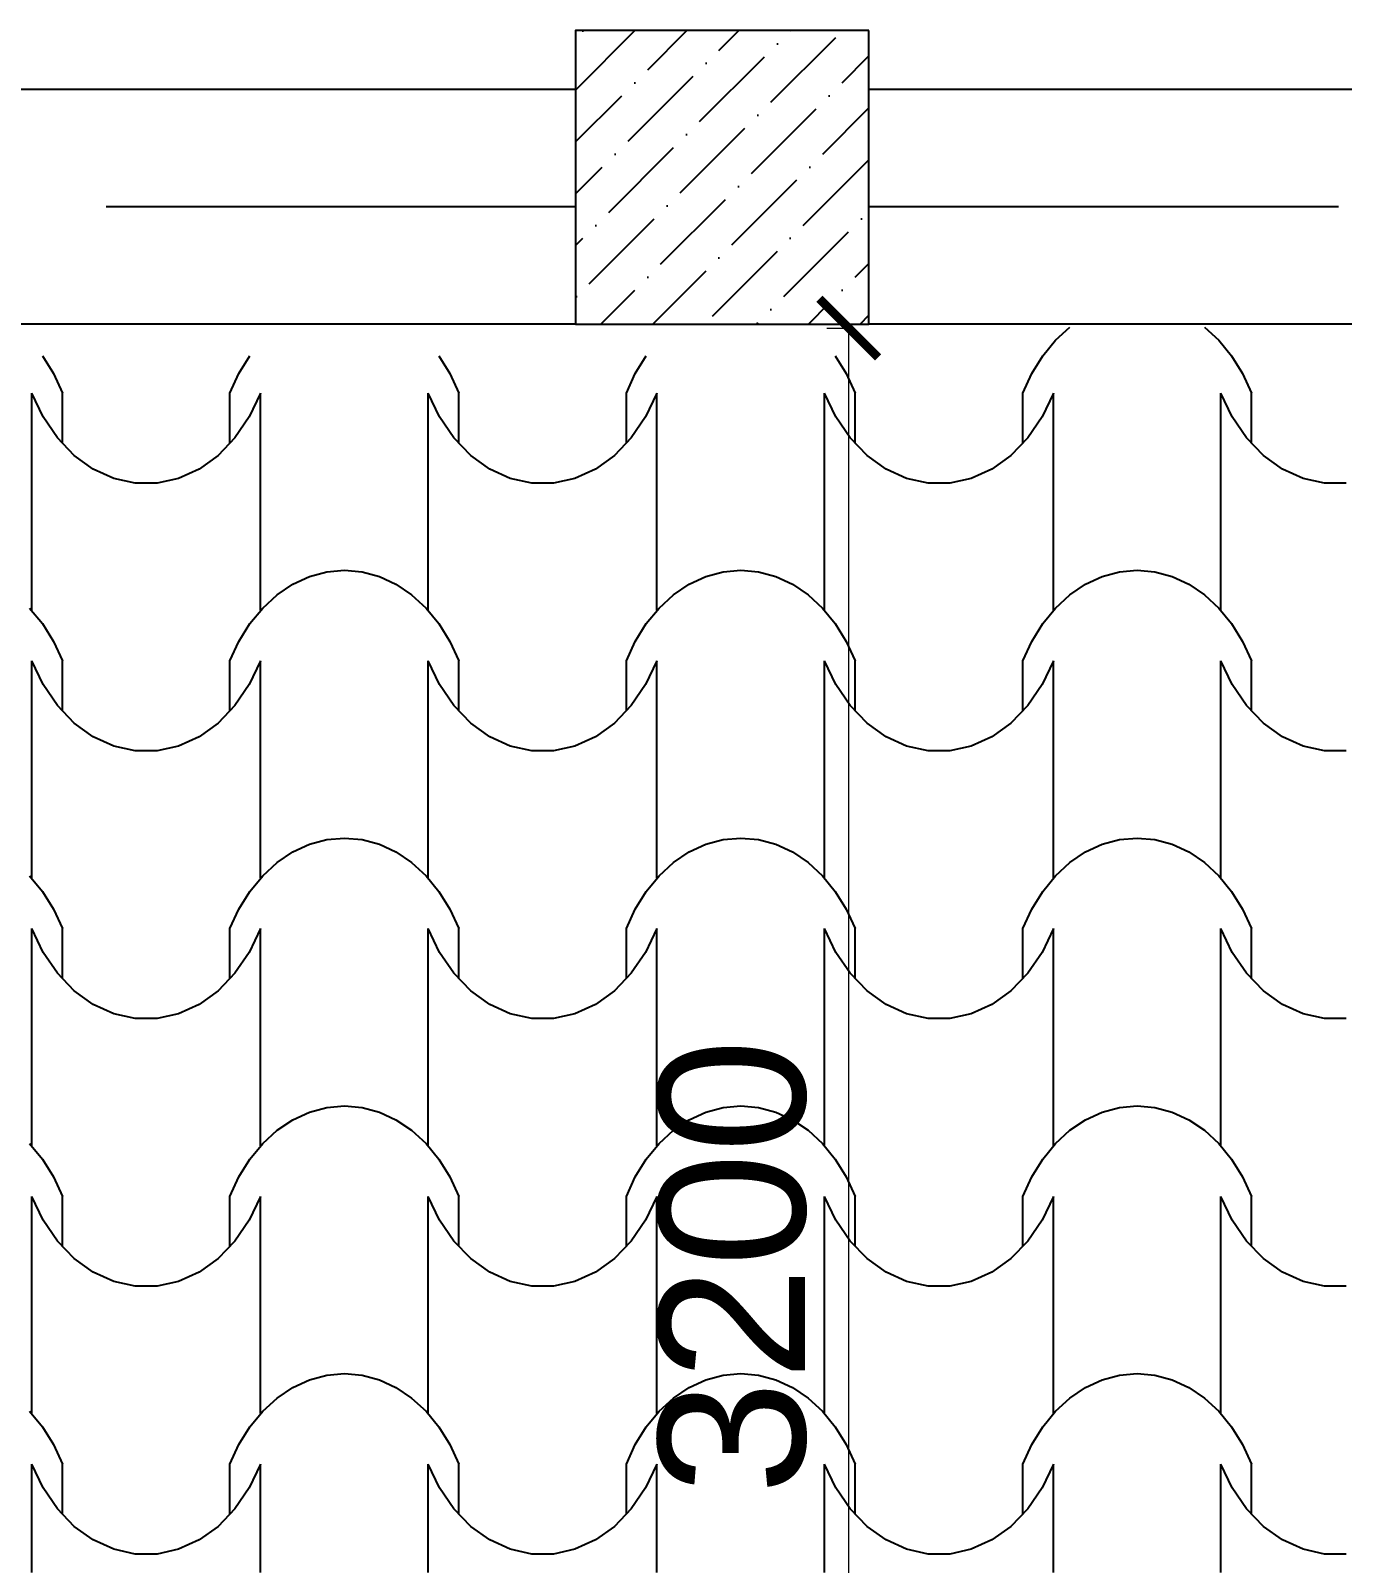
# Model space of a CAD drawing. Header units: millimetres. Extents: x 42452 to 2852333, y -419346 to 834876.
# Drawn here: x 2624096 to 2626331, y 671549 to 674162 of the extents above; entities that cross this region are included whole.
import ezdxf

# ---------------------------------------------------------------- set-up
doc = ezdxf.new("R2010")
doc.units = ezdxf.units.MM
doc.layers.add('memar', color=7, linetype='Continuous', lineweight=25)
doc.styles.get("Standard").update_dxf_attribs({"font": 'arial.ttf'})
doc.dimstyles.new('col mtn', dxfattribs={"dimtxt": 250, "dimasz": 100, "dimexe": 1.25, "dimexo": 0.625, "dimgap": 70, "dimtad": 1, "dimdec": 0, "dimtxsty": 'Standard', "dimblk": 'ARCHTICK', "dimcen": 2.5, "dimadec": 0, "dimazin": 0, "dimtfac": 1, "dimtdec": 0, "dimtmove": 0, "dimatfit": 3, "dimldrblk": 'ARCHTICK', "dimfxl": 300, "dimfxlon": 1, "dimlwd": 9, "dimlwe": 9, "dimarcsym": 0})

# ---------------------------------------------------------------- blocks, each defined once
blk = doc.blocks.new('_ArchTick')
at = {"color": 0, "linetype": 'ByBlock', "const_width": 0.15}
blk.add_lwpolyline([(-0.5, -0.5), (0.5, 0.5)], dxfattribs=at)
blk = doc.blocks.new('*D255')
at = {"layer": 'Defpoints', "color": 0, "lineweight": 30, "transparency": 16777216}
for p in [(2625451.7, 673654.7), (2625489.9, 673654.7), (2625451.7, 670454.4)]:
    blk.add_point(p, dxfattribs=at)
at = {"layer": 'memar', "color": 0, "lineweight": 9, "transparency": 16777216}
for p, q in [((2625452.3, 673654.7), (2625491.2, 673654.7)), ((2625489.9, 670454.4), (2625489.9, 673654.7)), ((2625452.3, 670454.4), (2625491.2, 670454.4))]:
    blk.add_line(p, q, dxfattribs=at)
at = {"layer": 'memar', "color": 0, "lineweight": 9, "transparency": 16777216, "xscale": 100, "yscale": 100, "zscale": 100}
for p, rotation in [((2625489.9, 673654.7), 90), ((2625489.9, 670454.4), 270)]:
    blk.add_blockref('_ArchTick', p, dxfattribs=dict(at, rotation=rotation))
at = {"layer": 'memar', "color": 0, "lineweight": 25, "transparency": 16777216, "insert": (2625292.2, 672054.6), "char_height": 250, "attachment_point": 5, "rotation": 90}
blk.add_mtext('3200', dxfattribs=at)

msp = doc.modelspace()

# ---------------------------------------------------------------- hatches: boundary and pattern name
at = {"layer": 'memar', "lineweight": 25}
h = msp.add_hatch(dxfattribs=at)
h.set_pattern_fill('ANSI36', color=256, scale=500)
h.set_pattern_definition([(45, (902789.75, 3130561.63), (33.1456304, 121.533978), [156.25, -31.25, 0, -31.25])])
h.paths.add_polyline_path([(2625024.37997, 674161.54702), (2625024.37997, 673661.54702), (2625524.37997, 673661.54702), (2625524.37997, 674161.54702)])

# ---------------------------------------------------------------- linework, layer by layer
at = {"layer": 'memar', "color": 7, "linetype": 'Continuous', "lineweight": 25}
for p, q in [((2625820.47551, 673607.20782), (2625842.2975, 673633.83559)), ((2625842.2975, 673633.83559), (2625866.78778, 673656.35496)), ((2626096.14824, 673656.35496), (2626120.63852, 673633.83559)), ((2626120.63852, 673633.83559), (2626142.46051, 673607.20782)), ((2624115.78203, 673607.20782), (2624134.51734, 673576.98216)), ((2624450.62121, 673576.98216), (2624469.35652, 673607.20782)), ((2624791.34152, 673607.20782), (2624810.07683, 673576.98216)), ((2625126.18071, 673576.98216), (2625144.91601, 673607.20782)), ((2625466.90102, 673607.20782), (2625485.63632, 673576.98216)), ((2625801.7402, 673576.98216), (2625820.47551, 673607.20782)), ((2626142.46051, 673607.20782), (2626161.19582, 673576.98216)), ((2624134.51734, 673576.98216), (2624149.80676, 673543.73813)), ((2624435.33179, 673543.73813), (2624450.62121, 673576.98216)), ((2624810.07683, 673576.98216), (2624825.36625, 673543.73813)), ((2625110.89129, 673543.73813), (2625126.18071, 673576.98216)), ((2625485.63632, 673576.98216), (2625500.92574, 673543.73813)), ((2625786.45078, 673543.73813), (2625801.7402, 673576.98216)), ((2626161.19582, 673576.98216), (2626176.48524, 673543.73813)), ((2624097.55205, 673358.66444), (2624097.55205, 673543.73813)), ((2624116.87121, 673503.22893), (2624097.55205, 673543.73813)), ((2624149.80676, 673458.65413), (2624149.80676, 673543.73813)), ((2624435.33179, 673458.65413), (2624435.33179, 673543.73813)), ((2624487.5865, 673543.73813), (2624468.26734, 673503.22893)), ((2624487.5865, 673358.66444), (2624487.5865, 673543.73813)), ((2624773.11154, 673358.66444), (2624773.11154, 673543.73813)), ((2624792.4307, 673503.22893), (2624773.11154, 673543.73813)), ((2624825.36625, 673458.65413), (2624825.36625, 673543.73813)), ((2625110.89129, 673458.65413), (2625110.89129, 673543.73813)), ((2625163.146, 673543.73813), (2625143.82683, 673503.22893)), ((2625163.146, 673358.66444), (2625163.146, 673543.73813)), ((2625448.67103, 673358.66444), (2625448.67103, 673543.73813)), ((2625467.9902, 673503.22893), (2625448.67103, 673543.73813)), ((2625500.92574, 673458.65413), (2625500.92574, 673543.73813)), ((2625786.45078, 673458.65413), (2625786.45078, 673543.73813)), ((2625838.70549, 673543.73813), (2625819.38633, 673503.22893)), ((2625838.70549, 673358.66444), (2625838.70549, 673543.73813)), ((2626124.23053, 673358.66444), (2626124.23053, 673543.73813)), ((2626143.54969, 673503.22893), (2626124.23053, 673543.73813)), ((2626176.48524, 673458.65413), (2626176.48524, 673543.73813)), ((2624141.28895, 673467.49899), (2624116.87121, 673503.22893)), ((2624468.26734, 673503.22893), (2624443.8496, 673467.49899)), ((2624816.84844, 673467.49899), (2624792.4307, 673503.22893)), ((2625143.82683, 673503.22893), (2625119.4091, 673467.49899)), ((2625492.40793, 673467.49899), (2625467.9902, 673503.22893)), ((2625819.38633, 673503.22893), (2625794.96859, 673467.49899)), ((2626167.96743, 673467.49899), (2626143.54969, 673503.22893)), ((2624170.09667, 673437.58517), (2624141.28895, 673467.49899)), ((2624443.8496, 673467.49899), (2624415.04187, 673437.58517)), ((2624845.65617, 673437.58517), (2624816.84844, 673467.49899)), ((2625119.4091, 673467.49899), (2625090.60137, 673437.58517)), ((2625521.21566, 673437.58517), (2625492.40793, 673467.49899)), ((2625794.96859, 673467.49899), (2625766.16086, 673437.58517)), ((2626196.77515, 673437.58517), (2626167.96743, 673467.49899)), ((2624202.45843, 673414.35552), (2624170.09667, 673437.58517)), ((2624415.04187, 673437.58517), (2624382.68012, 673414.35552)), ((2624878.01792, 673414.35552), (2624845.65617, 673437.58517)), ((2625090.60137, 673437.58517), (2625058.23962, 673414.35552)), ((2625553.57741, 673414.35552), (2625521.21566, 673437.58517)), ((2625766.16086, 673437.58517), (2625733.79911, 673414.35552)), ((2626229.13691, 673414.35552), (2626196.77515, 673437.58517)), ((2624237.4351, 673398.48415), (2624202.45843, 673414.35552)), ((2624274.01171, 673390.43163), (2624237.4351, 673398.48415)), ((2624347.70345, 673398.48415), (2624311.12684, 673390.43163)), ((2624382.68012, 673414.35552), (2624347.70345, 673398.48415)), ((2624912.99459, 673398.48415), (2624878.01792, 673414.35552)), ((2624949.5712, 673390.43163), (2624912.99459, 673398.48415)), ((2625023.26294, 673398.48415), (2624986.68633, 673390.43163)), ((2625058.23962, 673414.35552), (2625023.26294, 673398.48415)), ((2625588.55409, 673398.48415), (2625553.57741, 673414.35552)), ((2625625.1307, 673390.43163), (2625588.55409, 673398.48415)), ((2625698.82244, 673398.48415), (2625662.24583, 673390.43163)), ((2625733.79911, 673414.35552), (2625698.82244, 673398.48415)), ((2626264.11358, 673398.48415), (2626229.13691, 673414.35552)), ((2626300.69019, 673390.43163), (2626264.11358, 673398.48415)), ((2624292.56927, 673390.43163), (2624274.01171, 673390.43163)), ((2624311.12684, 673390.43163), (2624292.56927, 673390.43163)), ((2624968.12877, 673390.43163), (2624949.5712, 673390.43163)), ((2624986.68633, 673390.43163), (2624968.12877, 673390.43163)), ((2625643.68826, 673390.43163), (2625625.1307, 673390.43163)), ((2625662.24583, 673390.43163), (2625643.68826, 673390.43163)), ((2626319.24776, 673390.43163), (2626300.69019, 673390.43163)), ((2626337.80532, 673390.43163), (2626319.24776, 673390.43163)), ((2624097.55205, 673173.59076), (2624097.55205, 673358.66444)), ((2624487.5865, 673173.59076), (2624487.5865, 673358.66444)), ((2624773.11154, 673173.59076), (2624773.11154, 673358.66444)), ((2625163.146, 673173.59076), (2625163.146, 673358.66444)), ((2625448.67103, 673173.59076), (2625448.67103, 673358.66444)), ((2625838.70549, 673173.59076), (2625838.70549, 673358.66444)), ((2626124.23053, 673173.59076), (2626124.23053, 673358.66444)), ((2624600.25294, 673239.03852), (2624630.34902, 673241.70837)), ((2624630.34902, 673241.70837), (2624660.4451, 673239.03852)), ((2625275.81243, 673239.03852), (2625305.90851, 673241.70837)), ((2625305.90851, 673241.70837), (2625336.0046, 673239.03852)), ((2625951.37193, 673239.03852), (2625981.46801, 673241.70837)), ((2625981.46801, 673241.70837), (2626011.56409, 673239.03852)), ((2624515.66879, 673200.00663), (2624542.35782, 673217.98582)), ((2624542.35782, 673217.98582), (2624570.73388, 673231.08014)), ((2624570.73388, 673231.08014), (2624600.25294, 673239.03852)), ((2624660.4451, 673239.03852), (2624689.96416, 673231.08014)), ((2624689.96416, 673231.08014), (2624718.34023, 673217.98582)), ((2624718.34023, 673217.98582), (2624745.02925, 673200.00663)), ((2625191.22828, 673200.00663), (2625217.91731, 673217.98582)), ((2625217.91731, 673217.98582), (2625246.29338, 673231.08014)), ((2625246.29338, 673231.08014), (2625275.81243, 673239.03852)), ((2625336.0046, 673239.03852), (2625365.52365, 673231.08014)), ((2625365.52365, 673231.08014), (2625393.89972, 673217.98582)), ((2625393.89972, 673217.98582), (2625420.58875, 673200.00663)), ((2625866.78778, 673200.00663), (2625893.4768, 673217.98582)), ((2625893.4768, 673217.98582), (2625921.85287, 673231.08014)), ((2625921.85287, 673231.08014), (2625951.37193, 673239.03852)), ((2626011.56409, 673239.03852), (2626041.08315, 673231.08014)), ((2626041.08315, 673231.08014), (2626069.45921, 673217.98582)), ((2626069.45921, 673217.98582), (2626096.14824, 673200.00663)), ((2624491.17851, 673177.48726), (2624515.66879, 673200.00663)), ((2624745.02925, 673200.00663), (2624769.51953, 673177.48726)), ((2625166.738, 673177.48726), (2625191.22828, 673200.00663)), ((2625420.58875, 673200.00663), (2625445.07903, 673177.48726)), ((2625842.2975, 673177.48726), (2625866.78778, 673200.00663)), ((2626096.14824, 673200.00663), (2626120.63852, 673177.48726)), ((2624093.96004, 673177.48726), (2624115.78203, 673150.85948)), ((2624469.35652, 673150.85948), (2624491.17851, 673177.48726)), ((2624769.51953, 673177.48726), (2624791.34152, 673150.85948)), ((2625144.91601, 673150.85948), (2625166.738, 673177.48726)), ((2625445.07903, 673177.48726), (2625466.90102, 673150.85948)), ((2625820.47551, 673150.85948), (2625842.2975, 673177.48726)), ((2626120.63852, 673177.48726), (2626142.46051, 673150.85948)), ((2624115.78203, 673150.85948), (2624134.51734, 673120.63382)), ((2624450.62121, 673120.63382), (2624469.35652, 673150.85948)), ((2624791.34152, 673150.85948), (2624810.07683, 673120.63382)), ((2625126.18071, 673120.63382), (2625144.91601, 673150.85948)), ((2625466.90102, 673150.85948), (2625485.63632, 673120.63382)), ((2625801.7402, 673120.63382), (2625820.47551, 673150.85948)), ((2626142.46051, 673150.85948), (2626161.19582, 673120.63382)), ((2624134.51734, 673120.63382), (2624149.80676, 673087.38979)), ((2624435.33179, 673087.38979), (2624450.62121, 673120.63382)), ((2624810.07683, 673120.63382), (2624825.36625, 673087.38979)), ((2625110.89129, 673087.38979), (2625126.18071, 673120.63382)), ((2625485.63632, 673120.63382), (2625500.92574, 673087.38979)), ((2625786.45078, 673087.38979), (2625801.7402, 673120.63382)), ((2626161.19582, 673120.63382), (2626176.48524, 673087.38979)), ((2624097.55205, 672902.31611), (2624097.55205, 673087.38979)), ((2624116.87121, 673046.88059), (2624097.55205, 673087.38979)), ((2624149.80676, 673002.3058), (2624149.80676, 673087.38979)), ((2624435.33179, 673002.3058), (2624435.33179, 673087.38979)), ((2624487.5865, 673087.38979), (2624468.26734, 673046.88059)), ((2624487.5865, 672902.31611), (2624487.5865, 673087.38979)), ((2624773.11154, 672902.31611), (2624773.11154, 673087.38979)), ((2624792.4307, 673046.88059), (2624773.11154, 673087.38979)), ((2624825.36625, 673002.3058), (2624825.36625, 673087.38979)), ((2625110.89129, 673002.3058), (2625110.89129, 673087.38979)), ((2625163.146, 673087.38979), (2625143.82683, 673046.88059)), ((2625163.146, 672902.31611), (2625163.146, 673087.38979)), ((2625448.67103, 672902.31611), (2625448.67103, 673087.38979)), ((2625467.9902, 673046.88059), (2625448.67103, 673087.38979)), ((2625500.92574, 673002.3058), (2625500.92574, 673087.38979)), ((2625786.45078, 673002.3058), (2625786.45078, 673087.38979)), ((2625838.70549, 673087.38979), (2625819.38633, 673046.88059)), ((2625838.70549, 672902.31611), (2625838.70549, 673087.38979)), ((2626124.23053, 672902.31611), (2626124.23053, 673087.38979)), ((2626143.54969, 673046.88059), (2626124.23053, 673087.38979)), ((2626176.48524, 673002.3058), (2626176.48524, 673087.38979)), ((2624141.28895, 673011.15066), (2624116.87121, 673046.88059)), ((2624468.26734, 673046.88059), (2624443.8496, 673011.15066)), ((2624816.84844, 673011.15066), (2624792.4307, 673046.88059)), ((2625143.82683, 673046.88059), (2625119.4091, 673011.15066)), ((2625492.40793, 673011.15066), (2625467.9902, 673046.88059)), ((2625819.38633, 673046.88059), (2625794.96859, 673011.15066)), ((2626167.96743, 673011.15066), (2626143.54969, 673046.88059)), ((2624170.09667, 672981.23683), (2624141.28895, 673011.15066)), ((2624443.8496, 673011.15066), (2624415.04187, 672981.23683)), ((2624845.65617, 672981.23683), (2624816.84844, 673011.15066)), ((2625119.4091, 673011.15066), (2625090.60137, 672981.23683)), ((2625521.21566, 672981.23683), (2625492.40793, 673011.15066)), ((2625794.96859, 673011.15066), (2625766.16086, 672981.23683)), ((2626196.77515, 672981.23683), (2626167.96743, 673011.15066)), ((2624202.45843, 672958.00718), (2624170.09667, 672981.23683)), ((2624415.04187, 672981.23683), (2624382.68012, 672958.00718)), ((2624878.01792, 672958.00718), (2624845.65617, 672981.23683)), ((2625090.60137, 672981.23683), (2625058.23962, 672958.00718)), ((2625553.57741, 672958.00718), (2625521.21566, 672981.23683)), ((2625766.16086, 672981.23683), (2625733.79911, 672958.00718)), ((2626229.13691, 672958.00718), (2626196.77515, 672981.23683)), ((2624237.4351, 672942.13581), (2624202.45843, 672958.00718)), ((2624382.68012, 672958.00718), (2624347.70345, 672942.13581)), ((2624912.99459, 672942.13581), (2624878.01792, 672958.00718)), ((2625058.23962, 672958.00718), (2625023.26294, 672942.13581)), ((2625588.55409, 672942.13581), (2625553.57741, 672958.00718)), ((2625733.79911, 672958.00718), (2625698.82244, 672942.13581)), ((2626264.11358, 672942.13581), (2626229.13691, 672958.00718)), ((2624274.01171, 672934.08329), (2624237.4351, 672942.13581)), ((2624292.56927, 672934.08329), (2624274.01171, 672934.08329)), ((2624311.12684, 672934.08329), (2624292.56927, 672934.08329)), ((2624347.70345, 672942.13581), (2624311.12684, 672934.08329)), ((2624949.5712, 672934.08329), (2624912.99459, 672942.13581)), ((2624968.12877, 672934.08329), (2624949.5712, 672934.08329)), ((2624986.68633, 672934.08329), (2624968.12877, 672934.08329)), ((2625023.26294, 672942.13581), (2624986.68633, 672934.08329)), ((2625625.1307, 672934.08329), (2625588.55409, 672942.13581)), ((2625643.68826, 672934.08329), (2625625.1307, 672934.08329)), ((2625662.24583, 672934.08329), (2625643.68826, 672934.08329)), ((2625698.82244, 672942.13581), (2625662.24583, 672934.08329)), ((2626300.69019, 672934.08329), (2626264.11358, 672942.13581)), ((2626319.24776, 672934.08329), (2626300.69019, 672934.08329)), ((2626337.80532, 672934.08329), (2626319.24776, 672934.08329)), ((2624097.55205, 672717.24242), (2624097.55205, 672902.31611)), ((2624487.5865, 672717.24242), (2624487.5865, 672902.31611)), ((2624773.11154, 672717.24242), (2624773.11154, 672902.31611)), ((2625163.146, 672717.24242), (2625163.146, 672902.31611)), ((2625448.67103, 672717.24242), (2625448.67103, 672902.31611)), ((2625838.70549, 672717.24242), (2625838.70549, 672902.31611)), ((2626124.23053, 672717.24242), (2626124.23053, 672902.31611)), ((2624542.35782, 672761.63749), (2624570.73388, 672774.7318)), ((2624570.73388, 672774.7318), (2624600.25294, 672782.69018)), ((2624600.25294, 672782.69018), (2624630.34902, 672785.36003)), ((2624630.34902, 672785.36003), (2624660.4451, 672782.69018)), ((2624660.4451, 672782.69018), (2624689.96416, 672774.7318)), ((2624689.96416, 672774.7318), (2624718.34023, 672761.63749)), ((2625217.91731, 672761.63749), (2625246.29338, 672774.7318)), ((2625246.29338, 672774.7318), (2625275.81243, 672782.69018)), ((2625275.81243, 672782.69018), (2625305.90851, 672785.36003)), ((2625305.90851, 672785.36003), (2625336.0046, 672782.69018)), ((2625336.0046, 672782.69018), (2625365.52365, 672774.7318)), ((2625365.52365, 672774.7318), (2625393.89972, 672761.63749)), ((2625893.4768, 672761.63749), (2625921.85287, 672774.7318)), ((2625921.85287, 672774.7318), (2625951.37193, 672782.69018)), ((2625951.37193, 672782.69018), (2625981.46801, 672785.36003)), ((2625981.46801, 672785.36003), (2626011.56409, 672782.69018)), ((2626011.56409, 672782.69018), (2626041.08315, 672774.7318)), ((2626041.08315, 672774.7318), (2626069.45921, 672761.63749)), ((2624491.17851, 672721.13892), (2624515.66879, 672743.65829)), ((2624515.66879, 672743.65829), (2624542.35782, 672761.63749)), ((2624718.34023, 672761.63749), (2624745.02925, 672743.65829)), ((2624745.02925, 672743.65829), (2624769.51953, 672721.13892)), ((2625166.738, 672721.13892), (2625191.22828, 672743.65829)), ((2625191.22828, 672743.65829), (2625217.91731, 672761.63749)), ((2625393.89972, 672761.63749), (2625420.58875, 672743.65829)), ((2625420.58875, 672743.65829), (2625445.07903, 672721.13892)), ((2625842.2975, 672721.13892), (2625866.78778, 672743.65829)), ((2625866.78778, 672743.65829), (2625893.4768, 672761.63749)), ((2626069.45921, 672761.63749), (2626096.14824, 672743.65829)), ((2626096.14824, 672743.65829), (2626120.63852, 672721.13892)), ((2624093.96004, 672721.13892), (2624115.78203, 672694.51114)), ((2624469.35652, 672694.51114), (2624491.17851, 672721.13892)), ((2624769.51953, 672721.13892), (2624791.34152, 672694.51114)), ((2625144.91601, 672694.51114), (2625166.738, 672721.13892)), ((2625445.07903, 672721.13892), (2625466.90102, 672694.51114)), ((2625820.47551, 672694.51114), (2625842.2975, 672721.13892)), ((2626120.63852, 672721.13892), (2626142.46051, 672694.51114)), ((2624115.78203, 672694.51114), (2624134.51734, 672664.28548)), ((2624450.62121, 672664.28548), (2624469.35652, 672694.51114)), ((2624791.34152, 672694.51114), (2624810.07683, 672664.28548)), ((2625126.18071, 672664.28548), (2625144.91601, 672694.51114)), ((2625466.90102, 672694.51114), (2625485.63632, 672664.28548)), ((2625801.7402, 672664.28548), (2625820.47551, 672694.51114)), ((2626142.46051, 672694.51114), (2626161.19582, 672664.28548)), ((2624134.51734, 672664.28548), (2624149.80676, 672631.04146)), ((2624435.33179, 672631.04146), (2624450.62121, 672664.28548)), ((2624810.07683, 672664.28548), (2624825.36625, 672631.04146)), ((2625110.89129, 672631.04146), (2625126.18071, 672664.28548)), ((2625485.63632, 672664.28548), (2625500.92574, 672631.04146)), ((2625786.45078, 672631.04146), (2625801.7402, 672664.28548)), ((2626161.19582, 672664.28548), (2626176.48524, 672631.04146)), ((2624097.55205, 672445.96777), (2624097.55205, 672631.04146)), ((2624116.87121, 672590.53225), (2624097.55205, 672631.04146)), ((2624149.80676, 672545.95746), (2624149.80676, 672631.04146)), ((2624435.33179, 672545.95746), (2624435.33179, 672631.04146)), ((2624487.5865, 672631.04146), (2624468.26734, 672590.53225)), ((2624487.5865, 672445.96777), (2624487.5865, 672631.04146)), ((2624773.11154, 672445.96777), (2624773.11154, 672631.04146)), ((2624792.4307, 672590.53225), (2624773.11154, 672631.04146)), ((2624825.36625, 672545.95746), (2624825.36625, 672631.04146)), ((2625110.89129, 672545.95746), (2625110.89129, 672631.04146)), ((2625163.146, 672631.04146), (2625143.82683, 672590.53225)), ((2625163.146, 672445.96777), (2625163.146, 672631.04146)), ((2625448.67103, 672445.96777), (2625448.67103, 672631.04146)), ((2625467.9902, 672590.53225), (2625448.67103, 672631.04146)), ((2625500.92574, 672545.95746), (2625500.92574, 672631.04146)), ((2625786.45078, 672545.95746), (2625786.45078, 672631.04146)), ((2625838.70549, 672631.04146), (2625819.38633, 672590.53225)), ((2625838.70549, 672445.96777), (2625838.70549, 672631.04146)), ((2626124.23053, 672445.96777), (2626124.23053, 672631.04146)), ((2626143.54969, 672590.53225), (2626124.23053, 672631.04146)), ((2626176.48524, 672545.95746), (2626176.48524, 672631.04146)), ((2624141.28895, 672554.80232), (2624116.87121, 672590.53225)), ((2624468.26734, 672590.53225), (2624443.8496, 672554.80232)), ((2624816.84844, 672554.80232), (2624792.4307, 672590.53225)), ((2625143.82683, 672590.53225), (2625119.4091, 672554.80232)), ((2625492.40793, 672554.80232), (2625467.9902, 672590.53225)), ((2625819.38633, 672590.53225), (2625794.96859, 672554.80232)), ((2626167.96743, 672554.80232), (2626143.54969, 672590.53225)), ((2624170.09667, 672524.88849), (2624141.28895, 672554.80232)), ((2624443.8496, 672554.80232), (2624415.04187, 672524.88849)), ((2624845.65617, 672524.88849), (2624816.84844, 672554.80232)), ((2625119.4091, 672554.80232), (2625090.60137, 672524.88849)), ((2625521.21566, 672524.88849), (2625492.40793, 672554.80232)), ((2625794.96859, 672554.80232), (2625766.16086, 672524.88849)), ((2626196.77515, 672524.88849), (2626167.96743, 672554.80232)), ((2624202.45843, 672501.65885), (2624170.09667, 672524.88849)), ((2624415.04187, 672524.88849), (2624382.68012, 672501.65885)), ((2624878.01792, 672501.65885), (2624845.65617, 672524.88849)), ((2625090.60137, 672524.88849), (2625058.23962, 672501.65885)), ((2625553.57741, 672501.65885), (2625521.21566, 672524.88849)), ((2625766.16086, 672524.88849), (2625733.79911, 672501.65885)), ((2626229.13691, 672501.65885), (2626196.77515, 672524.88849)), ((2624237.4351, 672485.78748), (2624202.45843, 672501.65885)), ((2624274.01171, 672477.73495), (2624237.4351, 672485.78748)), ((2624347.70345, 672485.78748), (2624311.12684, 672477.73495)), ((2624382.68012, 672501.65885), (2624347.70345, 672485.78748)), ((2624912.99459, 672485.78748), (2624878.01792, 672501.65885)), ((2624949.5712, 672477.73495), (2624912.99459, 672485.78748)), ((2625023.26294, 672485.78748), (2624986.68633, 672477.73495)), ((2625058.23962, 672501.65885), (2625023.26294, 672485.78748)), ((2625588.55409, 672485.78748), (2625553.57741, 672501.65885)), ((2625625.1307, 672477.73495), (2625588.55409, 672485.78748)), ((2625698.82244, 672485.78748), (2625662.24583, 672477.73495)), ((2625733.79911, 672501.65885), (2625698.82244, 672485.78748)), ((2626264.11358, 672485.78748), (2626229.13691, 672501.65885)), ((2626300.69019, 672477.73495), (2626264.11358, 672485.78748)), ((2624292.56927, 672477.73495), (2624274.01171, 672477.73495)), ((2624311.12684, 672477.73495), (2624292.56927, 672477.73495)), ((2624968.12877, 672477.73495), (2624949.5712, 672477.73495)), ((2624986.68633, 672477.73495), (2624968.12877, 672477.73495)), ((2625643.68826, 672477.73495), (2625625.1307, 672477.73495)), ((2625662.24583, 672477.73495), (2625643.68826, 672477.73495)), ((2626319.24776, 672477.73495), (2626300.69019, 672477.73495)), ((2626337.80532, 672477.73495), (2626319.24776, 672477.73495)), ((2624097.55205, 672260.89408), (2624097.55205, 672445.96777)), ((2624487.5865, 672260.89408), (2624487.5865, 672445.96777)), ((2624773.11154, 672260.89408), (2624773.11154, 672445.96777)), ((2625163.146, 672260.89408), (2625163.146, 672445.96777)), ((2625448.67103, 672260.89408), (2625448.67103, 672445.96777)), ((2625838.70549, 672260.89408), (2625838.70549, 672445.96777)), ((2626124.23053, 672260.89408), (2626124.23053, 672445.96777)), ((2624570.73388, 672318.38346), (2624600.25294, 672326.34184)), ((2624600.25294, 672326.34184), (2624630.34902, 672329.0117)), ((2624630.34902, 672329.0117), (2624660.4451, 672326.34184)), ((2624660.4451, 672326.34184), (2624689.96416, 672318.38346)), ((2625246.29338, 672318.38346), (2625275.81243, 672326.34184)), ((2625275.81243, 672326.34184), (2625305.90851, 672329.0117)), ((2625305.90851, 672329.0117), (2625336.0046, 672326.34184)), ((2625336.0046, 672326.34184), (2625365.52365, 672318.38346)), ((2625921.85287, 672318.38346), (2625951.37193, 672326.34184)), ((2625951.37193, 672326.34184), (2625981.46801, 672329.0117)), ((2625981.46801, 672329.0117), (2626011.56409, 672326.34184)), ((2626011.56409, 672326.34184), (2626041.08315, 672318.38346)), ((2624515.66879, 672287.30995), (2624542.35782, 672305.28915)), ((2624542.35782, 672305.28915), (2624570.73388, 672318.38346)), ((2624689.96416, 672318.38346), (2624718.34023, 672305.28915)), ((2624718.34023, 672305.28915), (2624745.02925, 672287.30995)), ((2625191.22828, 672287.30995), (2625217.91731, 672305.28915)), ((2625217.91731, 672305.28915), (2625246.29338, 672318.38346)), ((2625365.52365, 672318.38346), (2625393.89972, 672305.28915)), ((2625393.89972, 672305.28915), (2625420.58875, 672287.30995)), ((2625866.78778, 672287.30995), (2625893.4768, 672305.28915)), ((2625893.4768, 672305.28915), (2625921.85287, 672318.38346)), ((2626041.08315, 672318.38346), (2626069.45921, 672305.28915)), ((2626069.45921, 672305.28915), (2626096.14824, 672287.30995)), ((2624491.17851, 672264.79058), (2624515.66879, 672287.30995)), ((2624745.02925, 672287.30995), (2624769.51953, 672264.79058)), ((2625166.738, 672264.79058), (2625191.22828, 672287.30995)), ((2625420.58875, 672287.30995), (2625445.07903, 672264.79058)), ((2625842.2975, 672264.79058), (2625866.78778, 672287.30995)), ((2626096.14824, 672287.30995), (2626120.63852, 672264.79058)), ((2624093.96004, 672264.79058), (2624115.78203, 672238.16281)), ((2624469.35652, 672238.16281), (2624491.17851, 672264.79058)), ((2624769.51953, 672264.79058), (2624791.34152, 672238.16281)), ((2625144.91601, 672238.16281), (2625166.738, 672264.79058)), ((2625445.07903, 672264.79058), (2625466.90102, 672238.16281)), ((2625820.47551, 672238.16281), (2625842.2975, 672264.79058)), ((2626120.63852, 672264.79058), (2626142.46051, 672238.16281)), ((2624115.78203, 672238.16281), (2624134.51734, 672207.93715)), ((2624450.62121, 672207.93715), (2624469.35652, 672238.16281)), ((2624791.34152, 672238.16281), (2624810.07683, 672207.93715)), ((2625126.18071, 672207.93715), (2625144.91601, 672238.16281)), ((2625466.90102, 672238.16281), (2625485.63632, 672207.93715)), ((2625801.7402, 672207.93715), (2625820.47551, 672238.16281)), ((2626142.46051, 672238.16281), (2626161.19582, 672207.93715)), ((2624134.51734, 672207.93715), (2624149.80676, 672174.69312)), ((2624435.33179, 672174.69312), (2624450.62121, 672207.93715)), ((2624810.07683, 672207.93715), (2624825.36625, 672174.69312)), ((2625110.89129, 672174.69312), (2625126.18071, 672207.93715)), ((2625485.63632, 672207.93715), (2625500.92574, 672174.69312)), ((2625786.45078, 672174.69312), (2625801.7402, 672207.93715)), ((2626161.19582, 672207.93715), (2626176.48524, 672174.69312)), ((2624097.55205, 671989.61943), (2624097.55205, 672174.69312)), ((2624116.87121, 672134.18392), (2624097.55205, 672174.69312)), ((2624149.80676, 672089.60912), (2624149.80676, 672174.69312)), ((2624435.33179, 672089.60912), (2624435.33179, 672174.69312)), ((2624487.5865, 672174.69312), (2624468.26734, 672134.18392)), ((2624487.5865, 671989.61943), (2624487.5865, 672174.69312)), ((2624773.11154, 671989.61943), (2624773.11154, 672174.69312)), ((2624792.4307, 672134.18392), (2624773.11154, 672174.69312)), ((2624825.36625, 672089.60912), (2624825.36625, 672174.69312)), ((2625110.89129, 672089.60912), (2625110.89129, 672174.69312)), ((2625163.146, 672174.69312), (2625143.82683, 672134.18392)), ((2625163.146, 671989.61943), (2625163.146, 672174.69312)), ((2625448.67103, 671989.61943), (2625448.67103, 672174.69312)), ((2625467.9902, 672134.18392), (2625448.67103, 672174.69312)), ((2625500.92574, 672089.60912), (2625500.92574, 672174.69312)), ((2625786.45078, 672089.60912), (2625786.45078, 672174.69312)), ((2625838.70549, 672174.69312), (2625819.38633, 672134.18392)), ((2625838.70549, 671989.61943), (2625838.70549, 672174.69312)), ((2626124.23053, 671989.61943), (2626124.23053, 672174.69312)), ((2626143.54969, 672134.18392), (2626124.23053, 672174.69312)), ((2626176.48524, 672089.60912), (2626176.48524, 672174.69312)), ((2624141.28895, 672098.45398), (2624116.87121, 672134.18392)), ((2624468.26734, 672134.18392), (2624443.8496, 672098.45398)), ((2624816.84844, 672098.45398), (2624792.4307, 672134.18392)), ((2625143.82683, 672134.18392), (2625119.4091, 672098.45398)), ((2625492.40793, 672098.45398), (2625467.9902, 672134.18392)), ((2625819.38633, 672134.18392), (2625794.96859, 672098.45398)), ((2626167.96743, 672098.45398), (2626143.54969, 672134.18392)), ((2624170.09667, 672068.54016), (2624141.28895, 672098.45398)), ((2624443.8496, 672098.45398), (2624415.04187, 672068.54016)), ((2624845.65617, 672068.54016), (2624816.84844, 672098.45398)), ((2625119.4091, 672098.45398), (2625090.60137, 672068.54016)), ((2625521.21566, 672068.54016), (2625492.40793, 672098.45398)), ((2625794.96859, 672098.45398), (2625766.16086, 672068.54016)), ((2626196.77515, 672068.54016), (2626167.96743, 672098.45398)), ((2624202.45843, 672045.31051), (2624170.09667, 672068.54016)), ((2624415.04187, 672068.54016), (2624382.68012, 672045.31051)), ((2624878.01792, 672045.31051), (2624845.65617, 672068.54016)), ((2625090.60137, 672068.54016), (2625058.23962, 672045.31051)), ((2625553.57741, 672045.31051), (2625521.21566, 672068.54016)), ((2625766.16086, 672068.54016), (2625733.79911, 672045.31051)), ((2626229.13691, 672045.31051), (2626196.77515, 672068.54016)), ((2624237.4351, 672029.43914), (2624202.45843, 672045.31051)), ((2624382.68012, 672045.31051), (2624347.70345, 672029.43914)), ((2624912.99459, 672029.43914), (2624878.01792, 672045.31051)), ((2625058.23962, 672045.31051), (2625023.26294, 672029.43914)), ((2625588.55409, 672029.43914), (2625553.57741, 672045.31051)), ((2625733.79911, 672045.31051), (2625698.82244, 672029.43914)), ((2626264.11358, 672029.43914), (2626229.13691, 672045.31051)), ((2624274.01171, 672021.38662), (2624237.4351, 672029.43914)), ((2624292.56927, 672021.38662), (2624274.01171, 672021.38662)), ((2624311.12684, 672021.38662), (2624292.56927, 672021.38662)), ((2624347.70345, 672029.43914), (2624311.12684, 672021.38662)), ((2624949.5712, 672021.38662), (2624912.99459, 672029.43914)), ((2624968.12877, 672021.38662), (2624949.5712, 672021.38662)), ((2624986.68633, 672021.38662), (2624968.12877, 672021.38662)), ((2625023.26294, 672029.43914), (2624986.68633, 672021.38662)), ((2625625.1307, 672021.38662), (2625588.55409, 672029.43914)), ((2625643.68826, 672021.38662), (2625625.1307, 672021.38662)), ((2625662.24583, 672021.38662), (2625643.68826, 672021.38662)), ((2625698.82244, 672029.43914), (2625662.24583, 672021.38662)), ((2626300.69019, 672021.38662), (2626264.11358, 672029.43914)), ((2626319.24776, 672021.38662), (2626300.69019, 672021.38662)), ((2626337.80532, 672021.38662), (2626319.24776, 672021.38662)), ((2624097.55205, 671804.54575), (2624097.55205, 671989.61943)), ((2624487.5865, 671804.54575), (2624487.5865, 671989.61943)), ((2624773.11154, 671804.54575), (2624773.11154, 671989.61943)), ((2625163.146, 671804.54575), (2625163.146, 671989.61943)), ((2625448.67103, 671804.54575), (2625448.67103, 671989.61943)), ((2625838.70549, 671804.54575), (2625838.70549, 671989.61943)), ((2626124.23053, 671804.54575), (2626124.23053, 671989.61943)), ((2624542.35782, 671848.94081), (2624570.73388, 671862.03513)), ((2624570.73388, 671862.03513), (2624600.25294, 671869.9935)), ((2624600.25294, 671869.9935), (2624630.34902, 671872.66336)), ((2624630.34902, 671872.66336), (2624660.4451, 671869.9935)), ((2624660.4451, 671869.9935), (2624689.96416, 671862.03513)), ((2624689.96416, 671862.03513), (2624718.34023, 671848.94081)), ((2625217.91731, 671848.94081), (2625246.29338, 671862.03513)), ((2625246.29338, 671862.03513), (2625275.81243, 671869.9935)), ((2625275.81243, 671869.9935), (2625305.90851, 671872.66336)), ((2625305.90851, 671872.66336), (2625336.0046, 671869.9935)), ((2625336.0046, 671869.9935), (2625365.52365, 671862.03513)), ((2625365.52365, 671862.03513), (2625393.89972, 671848.94081)), ((2625893.4768, 671848.94081), (2625921.85287, 671862.03513)), ((2625921.85287, 671862.03513), (2625951.37193, 671869.9935)), ((2625951.37193, 671869.9935), (2625981.46801, 671872.66336)), ((2625981.46801, 671872.66336), (2626011.56409, 671869.9935)), ((2626011.56409, 671869.9935), (2626041.08315, 671862.03513)), ((2626041.08315, 671862.03513), (2626069.45921, 671848.94081)), ((2624491.17851, 671808.44225), (2624515.66879, 671830.96161)), ((2624515.66879, 671830.96161), (2624542.35782, 671848.94081)), ((2624718.34023, 671848.94081), (2624745.02925, 671830.96161)), ((2624745.02925, 671830.96161), (2624769.51953, 671808.44225)), ((2625166.738, 671808.44225), (2625191.22828, 671830.96161)), ((2625191.22828, 671830.96161), (2625217.91731, 671848.94081)), ((2625393.89972, 671848.94081), (2625420.58875, 671830.96161)), ((2625420.58875, 671830.96161), (2625445.07903, 671808.44225)), ((2625842.2975, 671808.44225), (2625866.78778, 671830.96161)), ((2625866.78778, 671830.96161), (2625893.4768, 671848.94081)), ((2626069.45921, 671848.94081), (2626096.14824, 671830.96161)), ((2626096.14824, 671830.96161), (2626120.63852, 671808.44225)), ((2624093.96004, 671808.44225), (2624115.78203, 671781.81447)), ((2624469.35652, 671781.81447), (2624491.17851, 671808.44225)), ((2624769.51953, 671808.44225), (2624791.34152, 671781.81447)), ((2625144.91601, 671781.81447), (2625166.738, 671808.44225)), ((2625445.07903, 671808.44225), (2625466.90102, 671781.81447)), ((2625820.47551, 671781.81447), (2625842.2975, 671808.44225)), ((2626120.63852, 671808.44225), (2626142.46051, 671781.81447)), ((2624115.78203, 671781.81447), (2624134.51734, 671751.58881)), ((2624450.62121, 671751.58881), (2624469.35652, 671781.81447)), ((2624791.34152, 671781.81447), (2624810.07683, 671751.58881)), ((2625126.18071, 671751.58881), (2625144.91601, 671781.81447)), ((2625466.90102, 671781.81447), (2625485.63632, 671751.58881)), ((2625801.7402, 671751.58881), (2625820.47551, 671781.81447)), ((2626142.46051, 671781.81447), (2626161.19582, 671751.58881)), ((2624134.51734, 671751.58881), (2624149.80676, 671718.34478)), ((2624435.33179, 671718.34478), (2624450.62121, 671751.58881)), ((2624810.07683, 671751.58881), (2624825.36625, 671718.34478)), ((2625110.89129, 671718.34478), (2625126.18071, 671751.58881)), ((2625485.63632, 671751.58881), (2625500.92574, 671718.34478)), ((2625786.45078, 671718.34478), (2625801.7402, 671751.58881)), ((2626161.19582, 671751.58881), (2626176.48524, 671718.34478)), ((2624097.55205, 671533.2711), (2624097.55205, 671718.34478)), ((2624116.87121, 671677.83558), (2624097.55205, 671718.34478)), ((2624149.80676, 671633.26079), (2624149.80676, 671718.34478)), ((2624435.33179, 671633.26079), (2624435.33179, 671718.34478)), ((2624487.5865, 671718.34478), (2624468.26734, 671677.83558)), ((2624487.5865, 671533.2711), (2624487.5865, 671718.34478)), ((2624773.11154, 671533.2711), (2624773.11154, 671718.34478)), ((2624792.4307, 671677.83558), (2624773.11154, 671718.34478)), ((2624825.36625, 671633.26079), (2624825.36625, 671718.34478)), ((2625110.89129, 671633.26079), (2625110.89129, 671718.34478)), ((2625163.146, 671718.34478), (2625143.82683, 671677.83558)), ((2625163.146, 671533.2711), (2625163.146, 671718.34478)), ((2625448.67103, 671533.2711), (2625448.67103, 671718.34478)), ((2625467.9902, 671677.83558), (2625448.67103, 671718.34478)), ((2625500.92574, 671633.26079), (2625500.92574, 671718.34478)), ((2625786.45078, 671633.26079), (2625786.45078, 671718.34478)), ((2625838.70549, 671718.34478), (2625819.38633, 671677.83558)), ((2625838.70549, 671533.2711), (2625838.70549, 671718.34478)), ((2626124.23053, 671533.2711), (2626124.23053, 671718.34478)), ((2626143.54969, 671677.83558), (2626124.23053, 671718.34478)), ((2626176.48524, 671633.26079), (2626176.48524, 671718.34478)), ((2624141.28895, 671642.10565), (2624116.87121, 671677.83558)), ((2624468.26734, 671677.83558), (2624443.8496, 671642.10565)), ((2624816.84844, 671642.10565), (2624792.4307, 671677.83558)), ((2625143.82683, 671677.83558), (2625119.4091, 671642.10565)), ((2625492.40793, 671642.10565), (2625467.9902, 671677.83558)), ((2625819.38633, 671677.83558), (2625794.96859, 671642.10565)), ((2626167.96743, 671642.10565), (2626143.54969, 671677.83558)), ((2624170.09667, 671612.19182), (2624141.28895, 671642.10565)), ((2624443.8496, 671642.10565), (2624415.04187, 671612.19182)), ((2624845.65617, 671612.19182), (2624816.84844, 671642.10565)), ((2625119.4091, 671642.10565), (2625090.60137, 671612.19182)), ((2625521.21566, 671612.19182), (2625492.40793, 671642.10565)), ((2625794.96859, 671642.10565), (2625766.16086, 671612.19182)), ((2626196.77515, 671612.19182), (2626167.96743, 671642.10565)), ((2624202.45843, 671588.96217), (2624170.09667, 671612.19182)), ((2624415.04187, 671612.19182), (2624382.68012, 671588.96217)), ((2624878.01792, 671588.96217), (2624845.65617, 671612.19182)), ((2625090.60137, 671612.19182), (2625058.23962, 671588.96217)), ((2625553.57741, 671588.96217), (2625521.21566, 671612.19182)), ((2625766.16086, 671612.19182), (2625733.79911, 671588.96217)), ((2626229.13691, 671588.96217), (2626196.77515, 671612.19182)), ((2624237.4351, 671573.0908), (2624202.45843, 671588.96217)), ((2624274.01171, 671565.03828), (2624237.4351, 671573.0908)), ((2624347.70345, 671573.0908), (2624311.12684, 671565.03828)), ((2624382.68012, 671588.96217), (2624347.70345, 671573.0908)), ((2624912.99459, 671573.0908), (2624878.01792, 671588.96217)), ((2624949.5712, 671565.03828), (2624912.99459, 671573.0908)), ((2625023.26294, 671573.0908), (2624986.68633, 671565.03828)), ((2625058.23962, 671588.96217), (2625023.26294, 671573.0908)), ((2625588.55409, 671573.0908), (2625553.57741, 671588.96217)), ((2625625.1307, 671565.03828), (2625588.55409, 671573.0908)), ((2625698.82244, 671573.0908), (2625662.24583, 671565.03828)), ((2625733.79911, 671588.96217), (2625698.82244, 671573.0908)), ((2626264.11358, 671573.0908), (2626229.13691, 671588.96217)), ((2626300.69019, 671565.03828), (2626264.11358, 671573.0908)), ((2624292.56927, 671565.03828), (2624274.01171, 671565.03828)), ((2624311.12684, 671565.03828), (2624292.56927, 671565.03828)), ((2624968.12877, 671565.03828), (2624949.5712, 671565.03828)), ((2624986.68633, 671565.03828), (2624968.12877, 671565.03828)), ((2625643.68826, 671565.03828), (2625625.1307, 671565.03828)), ((2625662.24583, 671565.03828), (2625643.68826, 671565.03828)), ((2626319.24776, 671565.03828), (2626300.69019, 671565.03828)), ((2626337.80532, 671565.03828), (2626319.24776, 671565.03828))]:
    msp.add_line(p, q, dxfattribs=at)
at = {"layer": 'memar', "color": 3, "lineweight": 25}
msp.add_lwpolyline([(2625524.37997, 674161.54702), (2625024.37997, 674161.54702), (2625024.37997, 673661.54702), (2625524.37997, 673661.54702)], close=True, dxfattribs=at)
at = {"layer": 'memar', "color": 0, "lineweight": 25}
for points in [[(2625024.37997, 673661.54702), (2619426.33479, 673661.54702), (2619426.33479, 674061.54702), (2625024.37997, 674061.54702)], [(2630976.13986, 673661.54702), (2625524.37997, 673661.54702), (2625524.37997, 674061.54702), (2630976.13986, 674061.54702)]]:
    msp.add_lwpolyline(points, close=True, dxfattribs=at)
at = {"layer": 'memar', "lineweight": 25}
for points in [[(2624224.37997, 673861.54702), (2625024.37997, 673861.54702)], [(2625524.37997, 673861.54702), (2626324.37997, 673861.54702)]]:
    msp.add_lwpolyline(points, dxfattribs=at)

# ---------------------------------------------------------------- dimensions: what is measured, and where the dimension line sits
at = {"layer": 'memar', "color": 7, "lineweight": 25}
dim = msp.add_linear_dim(base=(2625489.91693, 673654.70171), p1=(2625451.70637, 670454.44424), p2=(2625451.70637, 673654.70171), angle=90, dimstyle='col mtn', dxfattribs=at)
dim.commit()
dim.dimension.update_dxf_attribs({"geometry": '*D255', "text_midpoint": (2625292.18842, 672054.57297)})

doc.saveas('drawing.dxf')
